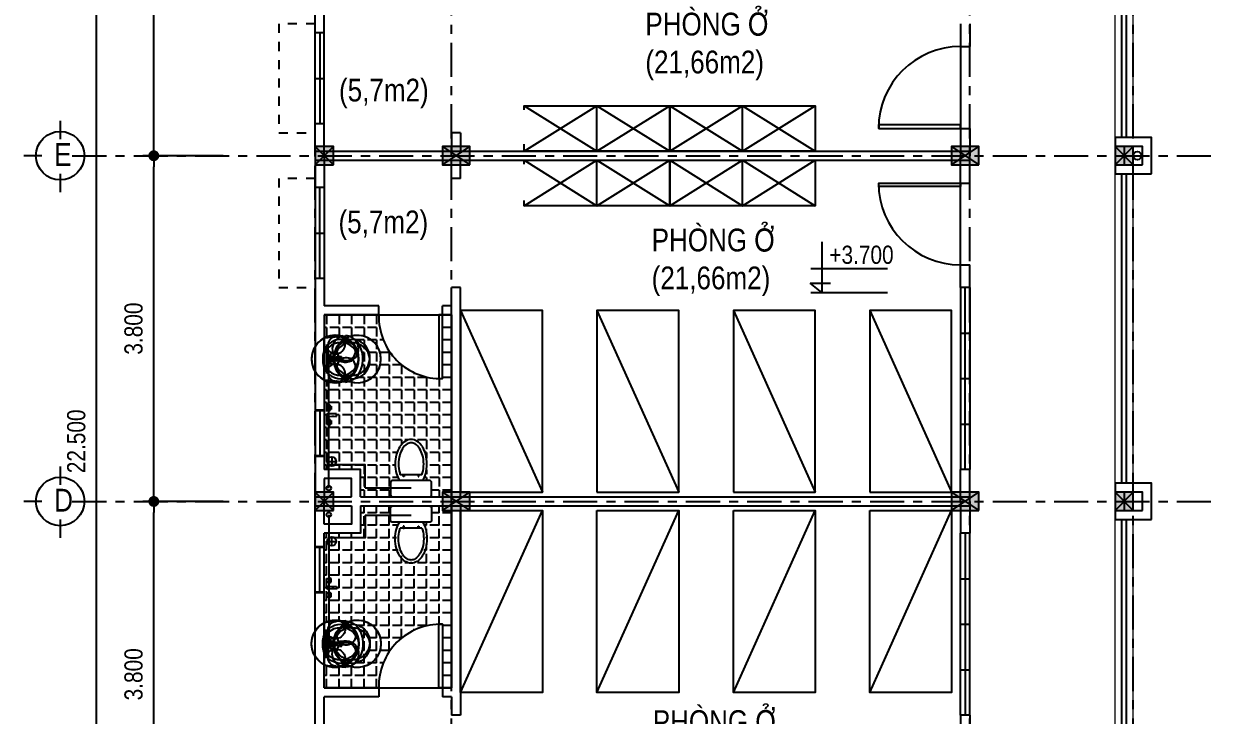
# Model space of a CAD drawing. Header units: millimetres. Extents: x -341 to 79, y 65 to 137.
# Drawn here: x -280.1 to -267.02, y 121.23 to 128.83 of the extents above; entities that cross this region are included whole.
import ezdxf

# ---------------------------------------------------------------- set-up
doc = ezdxf.new("R2010")
doc.units = ezdxf.units.MM
doc.header["$LTSCALE"] = 0.3
doc.header["$MEASUREMENT"] = 0
doc.linetypes.add('ACAD_ISO03W100', pattern=[30, 12, -18])
doc.linetypes.add('CENTER', pattern=[2, 1.25, -0.25, 0.25, -0.25])
doc.layers.get('0').update_dxf_attribs({"linetype": 'CONTINUOUS', "lineweight": 13})
doc.layers.get('DEFPOINTS').update_dxf_attribs({"linetype": 'CONTINUOUS', "lineweight": 13})
for name, color, linetype in [('CHU', 3, 'CONTINUOUS'), ('CHUSO', 141, 'CONTINUOUS'), ('HACTH', 8, 'CONTINUOUS'), ('HATCH', 8, 'CONTINUOUS'), ('KHUNG', 6, 'CONTINUOUS'), ('KT', 8, 'CONTINUOUS'), ('LAYER 1', 1, 'CONTINUOUS'), ('LAYER1', 1, 'CONTINUOUS'), ('LAYER3', 34, 'CONTINUOUS'), ('LAYER4', 114, 'CONTINUOUS'), ('LAYER7', 7, 'CONTINUOUS'), ('LAYER8', 8, 'CONTINUOUS'), ('THIETBI', 25, 'CONTINUOUS')]:
    doc.layers.add(name, color=color, linetype=linetype)
doc.styles.add('ATTR', font='romans.shx', dxfattribs={"width": 0.8, "height": 0.7})
doc.styles.add('HELVE-KT', font='VHELVCN.TTF')
doc.dimstyles.new('1-100', dxfattribs={"dimtxt": 0.2, "dimasz": 0.12, "dimexe": 0.12, "dimexo": 0.2, "dimgap": 0.12, "dimtad": 1, "dimdec": 3, "dimzin": 4, "dimdsep": 46, "dimtxsty": 'HELVE-KT', "dimblk1": 'DOT', "dimblk2": 'DOT', "dimsah": 1, "dimcen": -0.18, "dimadec": 3, "dimazin": 0, "dimtfac": 1, "dimtdec": 3, "dimtmove": 2, "dimatfit": 3, "dimldrblk": 'DOT', "dimfxl": 0, "dimtolj": 1, "dimtzin": 4, "dimarcsym": 0})

# ---------------------------------------------------------------- blocks, each defined once
blk = doc.blocks.new('TOILET')
at = {"layer": 'THIETBI', "linetype": 'Continuous'}
for p, q in [((2.25, 0), (-2.25, 0)), ((-2.5, -0.25), (-2.5, -1.75)), ((2.5, -1.75), (2.5, -0.25)), ((-2.25, -2), (2.25, -2)), ((-1.33, -2.7), (1.33, -2.7)), ((-0.96, -2.48), (-0.96, -2.7)), ((-0.86, -2.48), (-0.96, -2.48)), ((-0.96, -2.7), (-0.86, -2.7)), ((-0.86, -2.7), (-0.86, -2.48)), ((0.86, -2.7), (0.86, -2.48)), ((0.86, -2.48), (0.96, -2.48)), ((0.96, -2.7), (0.86, -2.7)), ((0.96, -2.48), (0.96, -2.7))]:
    blk.add_line(p, q, dxfattribs=at)
for centre, radius, start, end in [((-2.25, -0.25), 0.25, 90, 180), ((2.25, -0.25), 0.25, 0, 90), ((-2.25, -1.75), 0.25, 180, 270), ((2.64, -4.01), 4.58, 164.9269, 180), ((1.34, -3.66), 3.23, 149.0966, 164.9269), ((1.34, -3.66), 2.83, 160.176, 164.9269), ((-1.34, -3.66), 2.83, 15.0731, 19.824), ((-1.34, -3.66), 3.23, 15.0731, 30.9034), ((-2.64, -4.01), 4.58, 360, 15.0731), ((2.25, -1.75), 0.25, 270, 0), ((2.64, -4.01), 4.58, 180, 195.0731), ((2.64, -4.01), 4.18, 164.9269, 180), ((2.64, -4.01), 4.18, 180, 195.0731), ((-2.64, -4.01), 4.18, 0, 15.0731), ((-2.64, -4.01), 4.18, 344.9269, 360), ((-2.64, -4.01), 4.58, 344.9269, 0), ((1.34, -4.36), 3.23, 195.0731, 213.0315), ((1.34, -4.36), 2.83, 195.0731, 213.0315), ((-1.34, -4.36), 2.83, 326.9685, 344.9269), ((-1.34, -4.36), 3.23, 326.9685, 344.9269), ((0.52, -4.9), 2.26, 213.0315, 237.5002), ((0.52, -4.9), 1.86, 213.0315, 237.5002), ((0, -5.71), 1.29, 237.5002, 270), ((0, -5.71), 0.893, 237.5002, 270), ((0, -5.71), 0.893, 270, 302.4998), ((0, -5.71), 1.29, 270, 302.4998), ((-0.52, -4.9), 1.86, 302.4998, 326.9685), ((-0.52, -4.9), 2.26, 302.4998, 326.9685)]:
    blk.add_arc(centre, radius, start, end, dxfattribs=at)
blk = doc.blocks.new('la')
at = {"layer": 'THIETBI', "linetype": 'Continuous'}
for p, q in [((-5933, 607097), (-5955, 607330)), ((-5944, 607224), (-5944, 607230)), ((-5700, 607278), (-5735, 607278)), ((-5710, 607250), (-5715, 607196)), ((-5700, 607309), (-5700, 607252)), ((-5665, 607278), (-5700, 607278)), ((-5685, 607196), (-5690, 607250)), ((-5446, 607330), (-5467, 607097)), ((-5456, 607230), (-5456, 607224)), ((-5467, 607097), (-5933, 607097)), ((-5700, 607139), (-5859, 607139)), ((-5859, 607122), (-5541, 607122)), ((-5759, 607200), (-5715, 607200)), ((-5759, 607183), (-5759, 607200)), ((-5759, 607167), (-5759, 607183)), ((-5700, 607167), (-5759, 607167)), ((-5720, 607192), (-5728, 607192)), ((-5728, 607175), (-5672, 607175)), ((-5726, 607183), (-5717, 607183)), ((-5641, 607167), (-5700, 607167)), ((-5541, 607139), (-5700, 607139)), ((-5685, 607200), (-5641, 607200)), ((-5675, 607183), (-5684, 607183)), ((-5672, 607192), (-5680, 607192)), ((-5641, 607200), (-5641, 607183)), ((-5641, 607183), (-5641, 607167))]:
    blk.add_line(p, q, dxfattribs=at)
for centre, radius in [((-5700, 607278), 21.2), ((-5700, 607278), 17), ((-5743, 607183), 17), ((-5658, 607183), 17)]:
    blk.add_circle(centre, radius, dxfattribs=at)
for centre, radius, start, end in [((-5787, 607339), 103, 150.4377, 180), ((-5744, 607315), 152, 126.1394, 150.4377), ((-5717, 607278), 198, 106.8299, 126.1394), ((-5699, 607218), 261, 90, 106.8299), ((-5699, 607218), 261, 73.1701, 90), ((-5681, 607278), 198, 53.8606, 73.1701), ((-5653, 607315), 152, 29.5623, 53.8606), ((-5611, 607339), 103, 0, 29.5623), ((-5810, 607330), 145, 180, 190.3889), ((-5787, 607339), 103, 180, 209.5623), ((-5744, 607363), 152, 209.5623, 233.8606), ((-5717, 607401), 198, 233.8606, 253.1701), ((-5700, 607232), 20, 59.7473, 120.2527), ((-5681, 607401), 198, 286.8299, 306.1394), ((-5653, 607363), 152, 306.1394, 330.4377), ((-5611, 607339), 103, 330.4377, 0), ((-5859, 607224), 84.9, 180, 270), ((-5859, 607224), 102, 218.2453, 270), ((-5699, 607460), 261, 253.1701, 266.4587), ((-5720, 607196), 4.24, 270, 354.3929), ((-5699, 607460), 261, 273.0264, 286.8299), ((-5680, 607196), 4.24, 185.6071, 270), ((-5541, 607224), 84.9, 270, 0), ((-5541, 607224), 102, 270, 321.7547)]:
    blk.add_arc(centre, radius, start, end, dxfattribs=at)
blk.add_spline([(-5446, 607330), (-5488, 607436), (-5558, 607489), (-5649, 607517), (-5751, 607517), (-5842, 607489), (-5912, 607436), (-5950, 607366), (-5955, 607330)], degree=3, dxfattribs=at)
blk = doc.blocks.new('WALFCT1T')
for p, q in [((-5.5, -1), (-5, -1)), ((-5.5, -2), (-5.5, -1)), ((-2.5, -2), (-5.5, -2)), ((-5, -2), (-5, -2.5)), ((-5, -2.5), (-3, -2.5)), ((-3, -1), (-2.5, -1)), ((-3, -2.5), (-3, -2)), ((-2.5, -1), (-2.5, -2)), ((-1, -0.5), (1, -0.5)), ((0.75, -5.5), (-0.75, -5.5)), ((2.5, -1), (3, -1)), ((2.5, -2), (2.5, -1)), ((5.5, -2), (2.5, -2)), ((3, -2), (3, -2.5)), ((3, -2.5), (5, -2.5)), ((5, -1), (5.5, -1)), ((5, -2.5), (5, -2)), ((5.5, -1), (5.5, -2))]:
    blk.add_line(p, q)
for points in [[(-3, 0), (-3, -1), (-5, -1), (-5, 0)], [(-0.25, -0.5), (-0.25, 0), (0.25, 0), (0.25, -0.5)], [(5, 0), (5, -1), (3, -1), (3, 0)]]:
    blk.add_lwpolyline(points, close=True)
for centre, start, end in [((-13.2658, -3.6195), 351.4554, 14.26943), ((13.2658, -3.6195), 165.7306, 188.5446)]:
    blk.add_arc(centre, 12.6562, start, end)
at = {"style": 'ATTR', "width": 0.8, "flags": 9}
blk.add_attdef('ESTCODE', (0, 0), '', height=0.7, dxfattribs=at)
blk = doc.blocks.new('_DOT')
at = {"color": 0, "linetype": 'ByBlock'}
blk.add_line((-0.5, 0), (-1, 0), dxfattribs=at)
at = {"color": 0, "linetype": 'ByBlock', "const_width": 0.5}
blk.add_lwpolyline([(-0.25, 0, 1), (0.25, 0, 1)], format="xyb", close=True, dxfattribs=at)
blk = doc.blocks.new('*D27')
at = {"layer": 'DEFPOINTS', "color": 0, "lineweight": -2, "ltscale": 5}
for p in [(-278.673, 123.582), (-277.711, 123.582), (-277.711, 119.782)]:
    blk.add_point(p, dxfattribs=at)
at = {"layer": 'LAYER 1', "color": 0, "lineweight": -2, "ltscale": 5}
for p, q in [((-277.911, 123.582), (-278.793, 123.582)), ((-278.673, 119.902), (-278.673, 123.462)), ((-277.911, 119.782), (-278.793, 119.782))]:
    blk.add_line(p, q, dxfattribs=at)
at = {"layer": 'LAYER 1', "color": 0, "lineweight": -2, "ltscale": 5, "xscale": 0.12, "yscale": 0.12, "zscale": 0.12}
for p, rotation in [((-278.673, 123.582), 90), ((-278.673, 119.782), 270)]:
    blk.add_blockref('_DOT', p, dxfattribs=dict(at, rotation=rotation))
at = {"layer": 'LAYER 1', "color": 0, "ltscale": 5, "insert": (-278.895, 121.682), "char_height": 0.2, "attachment_point": 5, "rotation": 90, "style": 'HELVE-KT'}
blk.add_mtext('\\A1;3.800', dxfattribs=at)
blk = doc.blocks.new('*D28')
at = {"layer": 'DEFPOINTS', "color": 0, "lineweight": -2, "ltscale": 5}
for p in [(-278.673, 127.382), (-277.711, 127.382), (-277.711, 123.582)]:
    blk.add_point(p, dxfattribs=at)
at = {"layer": 'LAYER 1', "color": 0, "lineweight": -2, "ltscale": 5}
for p, q in [((-277.911, 127.382), (-278.793, 127.382)), ((-278.673, 123.702), (-278.673, 127.262)), ((-277.911, 123.582), (-278.793, 123.582))]:
    blk.add_line(p, q, dxfattribs=at)
at = {"layer": 'LAYER 1', "color": 0, "lineweight": -2, "ltscale": 5, "xscale": 0.12, "yscale": 0.12, "zscale": 0.12}
for p, rotation in [((-278.673, 127.382), 90), ((-278.673, 123.582), 270)]:
    blk.add_blockref('_DOT', p, dxfattribs=dict(at, rotation=rotation))
at = {"layer": 'LAYER 1', "color": 0, "ltscale": 5, "insert": (-278.895, 125.482), "char_height": 0.2, "attachment_point": 5, "rotation": 90, "style": 'HELVE-KT'}
blk.add_mtext('\\A1;3.800', dxfattribs=at)
blk = doc.blocks.new('*D29')
at = {"layer": 'DEFPOINTS', "color": 0, "lineweight": -2, "ltscale": 5}
for p in [(-278.673, 131.182), (-277.711, 131.182), (-277.711, 127.382)]:
    blk.add_point(p, dxfattribs=at)
at = {"layer": 'LAYER 1', "color": 0, "lineweight": -2, "ltscale": 5}
for p, q in [((-277.911, 131.182), (-278.793, 131.182)), ((-278.673, 127.502), (-278.673, 131.062)), ((-277.911, 127.382), (-278.793, 127.382))]:
    blk.add_line(p, q, dxfattribs=at)
at = {"layer": 'LAYER 1', "color": 0, "lineweight": -2, "ltscale": 5, "xscale": 0.12, "yscale": 0.12, "zscale": 0.12}
for p, rotation in [((-278.673, 131.182), 90), ((-278.673, 127.382), 270)]:
    blk.add_blockref('_DOT', p, dxfattribs=dict(at, rotation=rotation))
at = {"layer": 'LAYER 1', "color": 0, "ltscale": 5, "insert": (-278.895, 129.282), "char_height": 0.2, "attachment_point": 5, "rotation": 90, "style": 'HELVE-KT'}
blk.add_mtext('\\A1;3.800', dxfattribs=at)
blk = doc.blocks.new('*D31')
at = {"layer": 'DEFPOINTS', "color": 0, "lineweight": -2, "ltscale": 5}
for p in [(-279.303, 135.082), (-278.333, 135.082), (-278.333, 112.582)]:
    blk.add_point(p, dxfattribs=at)
at = {"layer": 'LAYER 1', "color": 0, "lineweight": -2, "ltscale": 5}
for p, q in [((-278.533, 135.082), (-279.423, 135.082)), ((-279.303, 112.702), (-279.303, 134.962)), ((-278.533, 112.582), (-279.423, 112.582))]:
    blk.add_line(p, q, dxfattribs=at)
at = {"layer": 'LAYER 1', "color": 0, "lineweight": -2, "ltscale": 5, "xscale": 0.12, "yscale": 0.12, "zscale": 0.12}
for p, rotation in [((-279.303, 135.082), 90), ((-279.303, 112.582), 270)]:
    blk.add_blockref('_DOT', p, dxfattribs=dict(at, rotation=rotation))
at = {"layer": 'LAYER 1', "color": 0, "ltscale": 5, "insert": (-279.525, 124.243), "char_height": 0.2, "attachment_point": 5, "rotation": 90, "style": 'HELVE-KT'}
blk.add_mtext('\\A1;22.500', dxfattribs=at)

msp = doc.modelspace()

# ---------------------------------------------------------------- hatches: boundary and pattern name
at = {"layer": 'LAYER8', "lineweight": -2, "ltscale": 0.08}
h = msp.add_hatch(color=256, dxfattribs=at)
h.paths.add_polyline_path([(-276.7978, 127.3825), (-276.8978, 127.4825), (-276.8978, 127.2825)])
h.paths.add_polyline_path([(-276.7978, 127.3825), (-276.8978, 127.2825), (-276.6978, 127.2825)])
h.paths.add_polyline_path([(-276.6978, 127.4825), (-276.7978, 127.3825), (-276.6978, 127.2825)])
h.paths.add_polyline_path([(-276.6978, 127.4825), (-276.8978, 127.4825), (-276.7978, 127.3825)])
h = msp.add_hatch(color=256, dxfattribs=at)
h.paths.add_polyline_path([(-275.4978, 127.4825), (-275.4978, 127.2825), (-275.3478, 127.3825)])
h.paths.add_polyline_path([(-275.3478, 127.3825), (-275.1978, 127.4825), (-275.4978, 127.4825)])
h.paths.add_polyline_path([(-275.4978, 127.2825), (-275.1978, 127.2825), (-275.3478, 127.3825)])
h.paths.add_polyline_path([(-275.3478, 127.3825), (-275.1978, 127.2825), (-275.1978, 127.4825)])
h = msp.add_hatch(color=256, dxfattribs=at)
h.paths.add_polyline_path([(-269.8978, 127.4825), (-269.8978, 127.2825), (-269.7478, 127.3825)])
h.paths.add_polyline_path([(-269.7478, 127.3825), (-269.5978, 127.4825), (-269.8978, 127.4825)])
h.paths.add_polyline_path([(-269.8978, 127.2825), (-269.5978, 127.2825), (-269.7478, 127.3825)])
h.paths.add_polyline_path([(-269.7478, 127.3825), (-269.5978, 127.2825), (-269.5978, 127.4825)])
h = msp.add_hatch(color=256, dxfattribs=at)
h.paths.add_polyline_path([(-267.9978, 127.3825), (-268.0978, 127.4825), (-268.0978, 127.2825)])
h.paths.add_polyline_path([(-267.9978, 127.3825), (-268.0978, 127.2825), (-267.8978, 127.2825)])
h.paths.add_polyline_path([(-267.8978, 127.4825), (-267.9978, 127.3825), (-267.8978, 127.2825)])
h.paths.add_polyline_path([(-267.8978, 127.4825), (-268.0978, 127.4825), (-267.9978, 127.3825)])
h = msp.add_hatch(color=256, dxfattribs=at)
h.paths.add_polyline_path([(-267.9978, 127.3825), (-268.0978, 127.4825), (-268.0978, 127.2825)])
h.paths.add_polyline_path([(-267.9978, 127.3825), (-268.0978, 127.2825), (-267.8978, 127.2825)])
h.paths.add_polyline_path([(-267.8978, 127.4825), (-267.9978, 127.3825), (-267.8978, 127.2825)])
h.paths.add_polyline_path([(-267.8978, 127.4825), (-268.0978, 127.4825), (-267.9978, 127.3825)])
h = msp.add_hatch(color=256, dxfattribs=at)
h.paths.add_polyline_path([(-276.7978, 123.5825), (-276.8978, 123.6825), (-276.8978, 123.4825)])
h.paths.add_polyline_path([(-276.7978, 123.5825), (-276.8978, 123.4825), (-276.6978, 123.4825)])
h.paths.add_polyline_path([(-276.6978, 123.6825), (-276.7978, 123.5825), (-276.6978, 123.4825)])
h.paths.add_polyline_path([(-276.6978, 123.6825), (-276.8978, 123.6825), (-276.7978, 123.5825)])
h = msp.add_hatch(color=256, dxfattribs=at)
h.paths.add_polyline_path([(-275.4978, 123.6825), (-275.4978, 123.4825), (-275.3478, 123.5825)])
h.paths.add_polyline_path([(-275.3478, 123.5825), (-275.1978, 123.6825), (-275.4978, 123.6825)])
h.paths.add_polyline_path([(-275.4978, 123.4825), (-275.1978, 123.4825), (-275.3478, 123.5825)])
h.paths.add_polyline_path([(-275.3478, 123.5825), (-275.1978, 123.4825), (-275.1978, 123.6825)])
h = msp.add_hatch(color=256, dxfattribs=at)
h.paths.add_polyline_path([(-269.8978, 123.6825), (-269.8978, 123.4825), (-269.7478, 123.5825)])
h.paths.add_polyline_path([(-269.7478, 123.5825), (-269.5978, 123.6825), (-269.8978, 123.6825)])
h.paths.add_polyline_path([(-269.8978, 123.4825), (-269.5978, 123.4825), (-269.7478, 123.5825)])
h.paths.add_polyline_path([(-269.7478, 123.5825), (-269.5978, 123.4825), (-269.5978, 123.6825)])
h = msp.add_hatch(color=256, dxfattribs=at)
h.paths.add_polyline_path([(-267.9978, 123.5825), (-268.0978, 123.6825), (-268.0978, 123.4825)])
h.paths.add_polyline_path([(-267.9978, 123.5825), (-268.0978, 123.4825), (-267.8978, 123.4825)])
h.paths.add_polyline_path([(-267.8978, 123.6825), (-267.9978, 123.5825), (-267.8978, 123.4825)])
h.paths.add_polyline_path([(-267.8978, 123.6825), (-268.0978, 123.6825), (-267.9978, 123.5825)])
h = msp.add_hatch(color=256, dxfattribs=at)
h.paths.add_polyline_path([(-267.9978, 123.5825), (-268.0978, 123.6825), (-268.0978, 123.4825)])
h.paths.add_polyline_path([(-267.9978, 123.5825), (-268.0978, 123.4825), (-267.8978, 123.4825)])
h.paths.add_polyline_path([(-267.8978, 123.6825), (-267.9978, 123.5825), (-267.8978, 123.4825)])
h.paths.add_polyline_path([(-267.8978, 123.6825), (-268.0978, 123.6825), (-267.9978, 123.5825)])
at = {"layer": 'THIETBI', "ltscale": 5}
h = msp.add_hatch(dxfattribs=at)
h.set_pattern_fill('ANGLE', color=256, scale=0.5, angle=90, style=0)
h.set_pattern_definition([(270, (-275.39784, 125.63246), (-0.1375, 8e-18), [0.1, -0.0375]), (180, (-275.39784, 125.63246), (0, 0.1375), [0.1, -0.0375])])
edge = h.paths.add_edge_path()
edge.add_line((-276.3978, 123.6325), (-276.3978, 123.9325))
edge.add_line((-276.3978, 123.9325), (-276.7978, 123.9325))
edge.add_line((-276.7978, 123.9325), (-276.7978, 124.915))
edge.add_line((-276.7978, 124.915), (-276.5645, 124.8938))
edge.add_spline(control_points=[(-276.5645, 124.8938), (-276.5264, 124.9037), (-276.459, 124.9214), (-276.3999, 125.0073), (-276.3724, 125.0987), (-276.3724, 125.1977), (-276.3997, 125.2904), (-276.4528, 125.3618), (-276.5137, 125.399), (-276.5523, 125.402), (-276.5645, 125.4029)], knot_values=[0, 0, 0, 0, 113.8972483, 201.6571891, 297.1289658, 398.6438339, 494.1156106, 581.8755515, 661.0895456, 697.5507014, 697.5507014, 697.5507014, 697.5507014], degree=3, periodic=0)
edge.add_line((-276.5645, 125.4029), (-276.7978, 125.3817))
edge.add_line((-276.7978, 125.3817), (-276.7978, 125.6325))
edge.add_line((-276.7978, 125.6325), (-276.1978, 125.6325))
edge.add_arc((-275.5178, 125.6125), 0.6803, 538.31532, 631.68468)
edge.add_line((-275.4978, 124.9325), (-275.4978, 125.6325))
edge.add_line((-275.4978, 125.6325), (-275.3978, 125.6325))
edge.add_line((-275.3978, 125.6325), (-275.3978, 123.6825))
edge.add_line((-275.3978, 123.6825), (-275.4978, 123.6825))
edge.add_line((-275.4978, 123.6825), (-275.4978, 123.6325))
edge.add_line((-275.4978, 123.6325), (-275.6382, 123.6325))
edge.add_ellipse((-275.6401, 123.655), major_axis=(-0.0159, -0.0159), ratio=1, start_angle=45, end_angle=135)
edge.add_line((-275.6176, 123.655), (-275.6176, 123.79))
edge.add_ellipse((-275.6401, 123.79), major_axis=(-0.0159, -0.0159), ratio=1, start_angle=135, end_angle=225)
edge.add_line((-275.6401, 123.8125), (-275.7132, 123.8125))
edge.add_ellipse((-275.963, 123.962), major_axis=(-0.2059, -0.2059), ratio=1, start_angle=104.09657, end_angle=119.92686)
edge.add_ellipse((-276.08, 123.9935), major_axis=(-0.2915, -0.2915), ratio=1, start_angle=119.92686, end_angle=135)
edge.add_ellipse((-276.08, 123.9935), major_axis=(-0.2915, 0.2915), ratio=1, start_angle=225, end_angle=240.07314)
edge.add_ellipse((-275.963, 124.025), major_axis=(-0.2059, -0.2059), ratio=1, start_angle=150.07314, end_angle=168.03155)
edge.add_ellipse((-275.8892, 124.073), major_axis=(-0.1435, -0.1435), ratio=1, start_angle=168.03155, end_angle=192.50023)
edge.add_ellipse((-275.8426, 124.146), major_axis=(-0.0823, -0.0823), ratio=1, start_angle=192.50023, end_angle=225)
edge.add_ellipse((-275.8426, 124.146), major_axis=(-0.0823, 0.0823), ratio=1, start_angle=315, end_angle=347.49977)
edge.add_ellipse((-275.7961, 124.073), major_axis=(-0.1435, 0.1435), ratio=1, start_angle=347.49977, end_angle=371.96845)
edge.add_ellipse((-275.7222, 124.025), major_axis=(-0.2059, 0.2059), ratio=1, start_angle=11.96845, end_angle=29.92686)
edge.add_ellipse((-275.6053, 123.9935), major_axis=(-0.2915, -0.2915), ratio=1, start_angle=-60.07314, end_angle=-45)
edge.add_ellipse((-275.6053, 123.9935), major_axis=(-0.2915, 0.2915), ratio=1, start_angle=45, end_angle=60.07314)
edge.add_ellipse((-275.7222, 123.962), major_axis=(-0.2059, 0.2059), ratio=1, start_angle=60.07314, end_angle=75.90343)
edge.add_line((-275.972, 123.8125), (-276.0451, 123.8125))
edge.add_ellipse((-276.0451, 123.79), major_axis=(-0.0159, -0.0159), ratio=1, start_angle=225, end_angle=315)
edge.add_line((-276.0676, 123.79), (-276.0676, 123.655))
edge.add_ellipse((-276.0451, 123.655), major_axis=(-0.0159, 0.0159), ratio=1, start_angle=45, end_angle=135)
edge.add_line((-276.0471, 123.6325), (-276.3978, 123.6325))
edge = h.paths.add_edge_path(flags=16)
edge.add_ellipse((-276.7001, 124.7965), major_axis=(-0.179, 0.179), ratio=1, start_angle=120.73057, end_angle=143.5446, ccw=False)
edge.add_line((-276.7625, 124.5512), (-276.7625, 124.5362))
edge.add_line((-276.7625, 124.5362), (-276.7725, 124.5362))
edge.add_line((-276.7725, 124.5362), (-276.7725, 124.5262))
edge.add_line((-276.7725, 124.5262), (-276.7625, 124.5262))
edge.add_line((-276.7625, 124.5262), (-276.7625, 124.5112))
edge.add_ellipse((-276.7001, 124.2659), major_axis=(-0.179, -0.179), ratio=1, start_angle=216.4554, end_angle=239.2694, ccw=False)
edge.add_line((-276.6625, 124.5162), (-276.6625, 124.5462))
h.paths.add_polyline_path([(-276.7225, 124.6312), (-276.7325, 124.6312), (-276.7325, 124.6412), (-276.7525, 124.6412), (-276.7525, 124.6312), (-276.7725, 124.6312), (-276.7725, 124.5912), (-276.7525, 124.5912), (-276.7525, 124.5812), (-276.7325, 124.5812), (-276.7325, 124.5912), (-276.7225, 124.5912)], flags=16)
h.paths.add_polyline_path([(-276.7225, 124.4712), (-276.7325, 124.4712), (-276.7325, 124.4812), (-276.7525, 124.4812), (-276.7525, 124.4712), (-276.7725, 124.4712), (-276.7725, 124.4312), (-276.7525, 124.4312), (-276.7525, 124.4212), (-276.7325, 124.4212), (-276.7325, 124.4312), (-276.7225, 124.4312)], flags=16)
h.paths.add_polyline_path([(-276.7162, 124.0713, 1), (-276.7162, 123.9713, 1)], flags=16)
h = msp.add_hatch(dxfattribs=at)
h.set_pattern_fill('ANGLE', color=256, scale=0.5, angle=90, style=0)
h.set_pattern_definition([(90, (-275.39784, 121.53246), (-0.1375, 8e-18), [0.1, -0.0375]), (180, (-275.39784, 121.53246), (-2e-17, -0.1375), [0.1, -0.0375])])
edge = h.paths.add_edge_path()
edge.add_line((-276.3978, 123.5325), (-276.3978, 123.2325))
edge.add_line((-276.3978, 123.2325), (-276.7978, 123.2325))
edge.add_line((-276.7978, 123.2325), (-276.7978, 122.2499))
edge.add_line((-276.7978, 122.2499), (-276.5645, 122.2711))
edge.add_spline(control_points=[(-276.5645, 122.2711), (-276.5264, 122.2612), (-276.459, 122.2435), (-276.3999, 122.1576), (-276.3724, 122.0662), (-276.3724, 121.9672), (-276.3997, 121.8745), (-276.4528, 121.8031), (-276.5137, 121.7659), (-276.5523, 121.7629), (-276.5645, 121.762)], knot_values=[0, 0, 0, 0, 113.8972483, 201.6571891, 297.1289658, 398.6438339, 494.1156106, 581.8755515, 661.0895456, 697.5507014, 697.5507014, 697.5507014, 697.5507014], degree=3, periodic=0)
edge.add_line((-276.5645, 121.762), (-276.7978, 121.7832))
edge.add_line((-276.7978, 121.7832), (-276.7978, 121.5325))
edge.add_line((-276.7978, 121.5325), (-276.1978, 121.5325))
edge.add_arc((-275.5178, 121.5525), 0.6803, 88.31532, 181.68468, ccw=False)
edge.add_line((-275.4978, 122.2325), (-275.4978, 121.5325))
edge.add_line((-275.4978, 121.5325), (-275.3978, 121.5325))
edge.add_line((-275.3978, 121.5325), (-275.3978, 123.4825))
edge.add_line((-275.3978, 123.4825), (-275.4978, 123.4825))
edge.add_line((-275.4978, 123.4825), (-275.4978, 123.5325))
edge.add_line((-275.4978, 123.5325), (-275.6382, 123.5325))
edge.add_ellipse((-275.6401, 123.51), major_axis=(-0.0159, 0.0159), ratio=1, start_angle=225, end_angle=315, ccw=False)
edge.add_line((-275.6176, 123.51), (-275.6176, 123.375))
edge.add_ellipse((-275.6401, 123.375), major_axis=(-0.0159, 0.0159), ratio=1, start_angle=135, end_angle=225, ccw=False)
edge.add_line((-275.6401, 123.3525), (-275.7132, 123.3525))
edge.add_ellipse((-275.963, 123.2029), major_axis=(-0.2059, 0.2059), ratio=1, start_angle=240.07314, end_angle=255.90343, ccw=False)
edge.add_ellipse((-276.08, 123.1714), major_axis=(-0.2915, 0.2915), ratio=1, start_angle=225, end_angle=240.07314, ccw=False)
edge.add_ellipse((-276.08, 123.1714), major_axis=(-0.2915, -0.2915), ratio=1, start_angle=119.92686, end_angle=135, ccw=False)
edge.add_ellipse((-275.963, 123.1399), major_axis=(-0.2059, 0.2059), ratio=1, start_angle=191.96845, end_angle=209.92686, ccw=False)
edge.add_ellipse((-275.8892, 123.0919), major_axis=(-0.1435, 0.1435), ratio=1, start_angle=167.49977, end_angle=191.96845, ccw=False)
edge.add_ellipse((-275.8426, 123.0189), major_axis=(-0.0823, 0.0823), ratio=1, start_angle=135, end_angle=167.49977, ccw=False)
edge.add_ellipse((-275.8426, 123.0189), major_axis=(-0.0823, -0.0823), ratio=1, start_angle=12.50023, end_angle=45, ccw=False)
edge.add_ellipse((-275.7961, 123.0919), major_axis=(-0.1435, -0.1435), ratio=1, start_angle=-11.96845, end_angle=12.50023, ccw=False)
edge.add_ellipse((-275.7222, 123.1399), major_axis=(-0.2059, -0.2059), ratio=1, start_angle=330.07314, end_angle=348.03155, ccw=False)
edge.add_ellipse((-275.6053, 123.1714), major_axis=(-0.2915, 0.2915), ratio=1, start_angle=405, end_angle=420.07314, ccw=False)
edge.add_ellipse((-275.6053, 123.1714), major_axis=(-0.2915, -0.2915), ratio=1, start_angle=299.92686, end_angle=315, ccw=False)
edge.add_ellipse((-275.7222, 123.2029), major_axis=(-0.2059, -0.2059), ratio=1, start_angle=284.09657, end_angle=299.92686, ccw=False)
edge.add_line((-275.972, 123.3525), (-276.0451, 123.3525))
edge.add_ellipse((-276.0451, 123.375), major_axis=(-0.0159, 0.0159), ratio=1, start_angle=45, end_angle=135, ccw=False)
edge.add_line((-276.0676, 123.375), (-276.0676, 123.51))
edge.add_ellipse((-276.0451, 123.51), major_axis=(-0.0159, -0.0159), ratio=1, start_angle=225, end_angle=315, ccw=False)
edge.add_line((-276.0471, 123.5325), (-276.3978, 123.5325))
edge = h.paths.add_edge_path(flags=16)
edge.add_ellipse((-276.7001, 122.3684), major_axis=(-0.179, -0.179), ratio=1, start_angle=216.4554, end_angle=239.26943)
edge.add_line((-276.7625, 122.6137), (-276.7625, 122.6287))
edge.add_line((-276.7625, 122.6287), (-276.7725, 122.6287))
edge.add_line((-276.7725, 122.6287), (-276.7725, 122.6387))
edge.add_line((-276.7725, 122.6387), (-276.7625, 122.6387))
edge.add_line((-276.7625, 122.6387), (-276.7625, 122.6537))
edge.add_ellipse((-276.7001, 122.899), major_axis=(-0.179, 0.179), ratio=1, start_angle=120.7306, end_angle=143.5446)
edge.add_line((-276.6625, 122.6487), (-276.6625, 122.6187))
h.paths.add_polyline_path([(-276.7225, 122.5337), (-276.7325, 122.5337), (-276.7325, 122.5237), (-276.7525, 122.5237), (-276.7525, 122.5337), (-276.7725, 122.5337), (-276.7725, 122.5737), (-276.7525, 122.5737), (-276.7525, 122.5837), (-276.7325, 122.5837), (-276.7325, 122.5737), (-276.7225, 122.5737)], flags=16)
h.paths.add_polyline_path([(-276.7225, 122.6937), (-276.7325, 122.6937), (-276.7325, 122.6837), (-276.7525, 122.6837), (-276.7525, 122.6937), (-276.7725, 122.6937), (-276.7725, 122.7337), (-276.7525, 122.7337), (-276.7525, 122.7437), (-276.7325, 122.7437), (-276.7325, 122.7337), (-276.7225, 122.7337)], flags=16)
h.paths.add_polyline_path([(-276.7162, 123.0936, -1), (-276.7162, 123.1936, -1)], flags=16)

# ---------------------------------------------------------------- linework, layer by layer
at = {"ltscale": 5}
for p, q in [((-268.0978, 127.5825), (-268.0978, 130.9825)), ((-267.8978, 127.5825), (-267.8978, 130.9825)), ((-268.0978, 123.7825), (-268.0978, 127.1825)), ((-267.8978, 123.7825), (-267.8978, 127.1825)), ((-268.0978, 119.9825), (-268.0978, 123.3825)), ((-267.8978, 119.9825), (-267.8978, 123.3825))]:
    msp.add_line(p, q, dxfattribs=at)
at = {"layer": 'CHU'}
for points in [[(-279.7031, 127.7658), (-279.7031, 127.5658)], [(-279.9031, 127.3825), (-280.1031, 127.3825)], [(-279.5031, 127.3825), (-279.3031, 127.3825)], [(-279.7031, 127.1825), (-279.7031, 126.9825)], [(-279.7031, 123.9658), (-279.7031, 123.7658)], [(-279.9031, 123.5825), (-280.1031, 123.5825)], [(-279.5031, 123.5825), (-279.3031, 123.5825)], [(-279.7031, 123.3825), (-279.7031, 123.1825)]]:
    msp.add_lwpolyline(points, dxfattribs=at)
for centre in [(-279.7031, 127.3825), (-279.7031, 123.5825)]:
    msp.add_circle(centre, 0.2667, dxfattribs=at)
at = {"layer": 'HACTH', "lineweight": -2, "ltscale": 0.08}
for centre in [(-276.7475, 123.7285), (-276.7475, 123.4365)]:
    msp.add_circle(centre, 0.0254, dxfattribs=at)
at = {"layer": 'HATCH', "linetype": 'CENTER'}
for points in [[(-276.8978, 110.6979), (-276.8978, 135.5709)], [(-275.3978, 110.6979), (-275.3978, 135.5709)], [(-269.6978, 110.6979), (-269.6978, 135.5709)], [(-267.8978, 110.6979), (-267.8978, 135.5709)], [(-279.5693, 127.3825), (-267.0191, 127.3825)], [(-279.5693, 123.5825), (-267.0191, 123.5825)]]:
    msp.add_lwpolyline(points, dxfattribs=at)
at = {"layer": 'HATCH', "linetype": 'ACAD_ISO03W100', "ltscale": 0.01}
for points in [[(-276.8978, 128.8325), (-276.8978, 128.8325), (-277.2978, 128.8325), (-277.2978, 127.6325), (-276.8978, 127.6325)], [(-276.8978, 127.1325), (-276.8978, 127.1325), (-277.2978, 127.1325), (-277.2978, 125.9325), (-276.8978, 125.9325)]]:
    msp.add_lwpolyline(points, dxfattribs=at)
at = {"layer": 'KHUNG', "linetype": 'Continuous', "ltscale": 0.08}
for points in [[(-276.7475, 123.7285), (-276.7475, 125.1983)], [(-276.3475, 123.7328), (-276.3475, 123.9828), (-276.7475, 123.9828)], [(-276.3475, 123.7328), (-275.8426, 123.7328)], [(-276.7475, 123.4365), (-276.7475, 121.9666)], [(-276.3475, 123.4321), (-276.3475, 123.1821), (-276.7475, 123.1821)], [(-276.3475, 123.4321), (-275.8426, 123.4321)]]:
    msp.add_lwpolyline(points, dxfattribs=at)
at = {"layer": 'LAYER 1', "ltscale": 5}
for p, q in [((-276.7162, 124.0713), (-276.7162, 123.9713)), ((-276.7662, 124.0213), (-276.6662, 124.0213)), ((-276.7662, 123.1436), (-276.6662, 123.1436)), ((-276.7162, 123.0936), (-276.7162, 123.1936))]:
    msp.add_line(p, q, dxfattribs=at)
for centre, radius in [((-267.8528, 127.3825), 0.045), ((-276.7162, 124.0213), 0.05), ((-276.7162, 123.1436), 0.05)]:
    msp.add_circle(centre, radius, dxfattribs=at)
at = {"layer": 'LAYER1', "linetype": 'Continuous', "ltscale": 0.05}
for points in [[(-271.325, 126.4343), (-271.325, 125.8787)], [(-271.446, 126.1444), (-270.6023, 126.1444)], [(-271.4529, 125.9823), (-271.2298, 125.9823)], [(-271.325, 125.8787), (-271.4529, 125.9823)], [(-271.446, 125.8787), (-270.6023, 125.8787)]]:
    msp.add_lwpolyline(points, dxfattribs=at)
at = {"layer": 'LAYER4', "ltscale": 5}
for p, q in [((-268.0228, 127.5825), (-268.0228, 130.9825)), ((-267.9728, 127.5825), (-267.9728, 130.9825)), ((-268.0228, 123.7825), (-268.0228, 127.1825)), ((-267.9728, 123.7825), (-267.9728, 127.1825)), ((-268.0228, 119.9825), (-268.0228, 123.3825)), ((-267.9728, 119.9825), (-267.9728, 123.3825))]:
    msp.add_line(p, q, dxfattribs=at)
at = {"layer": 'LAYER7', "ltscale": 5, "const_width": 0.03}
for points in [[(-276.7978, 124.5825), (-276.8978, 124.5825)], [(-276.7978, 124.0825), (-276.8978, 124.0825)], [(-276.7978, 123.0825), (-276.8978, 123.0825)], [(-276.7978, 122.5825), (-276.8978, 122.5825)]]:
    msp.add_lwpolyline(points, dxfattribs=at)
at = {"layer": 'LAYER8', "lineweight": -2, "ltscale": 0.08}
for p, q in [((-276.8978, 127.7325), (-276.8978, 128.7325)), ((-276.8478, 128.7325), (-276.8478, 127.7325)), ((-276.7978, 127.7325), (-276.7978, 128.7325)), ((-269.7978, 128.5825), (-269.7978, 127.6825)), ((-276.8978, 128.2325), (-276.7978, 128.2325)), ((-276.8978, 127.2825), (-276.6978, 127.4825)), ((-276.8978, 127.4825), (-276.6978, 127.2825)), ((-275.4978, 127.2825), (-275.1978, 127.4825)), ((-275.4978, 127.4825), (-275.1978, 127.2825)), ((-269.8978, 127.2825), (-269.5978, 127.4825)), ((-269.8978, 127.4825), (-269.5978, 127.2825)), ((-268.0978, 127.2825), (-267.8978, 127.4825)), ((-268.0978, 127.4825), (-267.8978, 127.2825)), ((-268.0978, 127.2825), (-267.8978, 127.4825)), ((-268.0978, 127.4825), (-267.8978, 127.2825)), ((-269.7978, 126.1825), (-269.7978, 127.0825)), ((-276.8978, 127.0325), (-276.8978, 126.0325)), ((-276.8478, 126.0325), (-276.8478, 127.0325)), ((-276.7978, 127.0325), (-276.7978, 126.0325)), ((-276.8978, 126.5325), (-276.7978, 126.5325)), ((-269.7978, 125.9325), (-269.7978, 123.9325)), ((-269.7478, 123.9325), (-269.7478, 125.9325)), ((-269.6978, 125.9325), (-269.6978, 123.9325)), ((-276.1978, 125.6325), (-275.4978, 125.6325)), ((-269.7978, 125.4325), (-269.6978, 125.4325)), ((-269.7978, 124.9325), (-269.6978, 124.9325)), ((-269.7978, 124.4325), (-269.6978, 124.4325)), ((-276.8978, 123.4825), (-276.6978, 123.6825)), ((-276.8978, 123.6825), (-276.6978, 123.4825)), ((-275.4978, 123.4825), (-275.1978, 123.6825)), ((-275.4978, 123.6825), (-275.1978, 123.4825)), ((-269.8978, 123.4825), (-269.5978, 123.6825)), ((-269.8978, 123.6825), (-269.5978, 123.4825)), ((-268.0978, 123.4825), (-267.8978, 123.6825)), ((-268.0978, 123.6825), (-267.8978, 123.4825)), ((-268.0978, 123.4825), (-267.8978, 123.6825)), ((-268.0978, 123.6825), (-267.8978, 123.4825)), ((-269.7978, 121.2325), (-269.7978, 123.2325)), ((-269.7478, 123.2325), (-269.7478, 121.2325)), ((-269.6978, 121.2325), (-269.6978, 123.2325)), ((-269.7978, 122.7325), (-269.6978, 122.7325)), ((-269.7978, 122.2325), (-269.6978, 122.2325)), ((-269.7978, 121.7325), (-269.6978, 121.7325)), ((-276.1978, 121.5325), (-275.4978, 121.5325))]:
    msp.add_line(p, q, dxfattribs=at)
for points in [[(-276.8978, 128.7325), (-276.8978, 131.1825)], [(-276.7978, 128.7325), (-276.7978, 129.0325)], [(-269.7978, 128.8325), (-269.7978, 128.5825)], [(-269.6978, 128.8325), (-269.6978, 128.5825)], [(-276.7978, 128.7325), (-276.8978, 128.7325)], [(-269.7978, 128.5825), (-269.6978, 128.5825)], [(-276.8978, 127.3825), (-276.8978, 127.7325)], [(-276.7978, 127.7325), (-276.8978, 127.7325)], [(-276.7978, 127.3825), (-276.7978, 127.7325)], [(-275.3978, 127.6325), (-275.3978, 127.4325)], [(-275.2978, 127.6325), (-275.3978, 127.6325)], [(-275.2978, 127.6325), (-275.2978, 127.4325)], [(-269.7978, 127.6825), (-269.7978, 127.3825)], [(-269.7978, 127.6825), (-269.6978, 127.6825)], [(-269.6978, 127.6825), (-269.6978, 127.3825)], [(-276.8978, 127.4325), (-269.6978, 127.4325)], [(-276.8978, 127.3825), (-276.8978, 127.0325)], [(-276.8978, 127.3325), (-269.6978, 127.3325)], [(-276.7978, 127.3825), (-276.7978, 127.0325)], [(-275.3978, 127.1325), (-275.3978, 127.3325)], [(-275.2978, 127.1325), (-275.2978, 127.3325)], [(-269.7978, 127.0825), (-269.7978, 127.3825)], [(-269.6978, 127.0825), (-269.6978, 127.3825)], [(-275.2978, 127.1325), (-275.3978, 127.1325)], [(-269.7978, 127.0825), (-269.6978, 127.0825)], [(-276.7978, 127.0325), (-276.8978, 127.0325)], [(-269.7978, 125.9325), (-269.7978, 126.1825)], [(-269.7978, 126.1825), (-269.6978, 126.1825)], [(-269.6978, 125.9325), (-269.6978, 126.1825)], [(-276.8978, 126.0325), (-276.8978, 123.5825)], [(-276.7978, 126.0325), (-276.8978, 126.0325)], [(-276.7978, 126.0325), (-276.7978, 125.7325)], [(-275.3978, 125.7325), (-275.3978, 125.9325)], [(-275.2978, 125.9325), (-275.3978, 125.9325)], [(-275.2978, 125.7325), (-275.2978, 125.9325)], [(-269.6978, 125.9325), (-269.7978, 125.9325)], [(-276.1978, 125.7325), (-276.7978, 125.7325)], [(-276.1978, 125.7325), (-276.7978, 125.7325)], [(-276.1978, 125.6325), (-276.7978, 125.6325)], [(-276.7978, 125.6325), (-276.1978, 125.6325)], [(-276.7978, 125.6325), (-276.7978, 123.9325)], [(-276.1978, 125.6325), (-276.1978, 125.7325)], [(-275.3978, 125.7325), (-275.4978, 125.7325)], [(-275.3978, 125.7325), (-275.4978, 125.7325)], [(-275.4978, 125.6325), (-275.4978, 125.7325)], [(-275.3978, 125.6325), (-275.4978, 125.6325)], [(-275.4978, 125.6325), (-275.3978, 125.6325)], [(-275.2978, 123.6325), (-275.2978, 125.7325)], [(-276.8978, 124.5825), (-276.8978, 124.0825)], [(-276.8478, 124.5825), (-276.8478, 124.0825)], [(-276.7978, 124.5825), (-276.7978, 124.0825)], [(-276.3978, 123.6325), (-276.3978, 123.9325), (-276.7978, 123.9325)], [(-269.7978, 123.5825), (-269.7978, 123.9325)], [(-269.6978, 123.9325), (-269.7978, 123.9325)], [(-269.6978, 123.5825), (-269.6978, 123.9325)], [(-276.4978, 123.6325), (-276.4978, 123.8325), (-276.7978, 123.8325)], [(-276.7978, 123.8325), (-276.7978, 123.5825)], [(-276.8978, 123.6325), (-276.4978, 123.6325)], [(-276.8978, 121.1325), (-276.8978, 123.5825)], [(-276.8978, 123.5325), (-276.4978, 123.5325)], [(-276.7978, 123.3325), (-276.7978, 123.5825)], [(-276.4978, 123.5325), (-276.4978, 123.3325), (-276.7978, 123.3325)], [(-276.3978, 123.5325), (-276.3978, 123.2325), (-276.7978, 123.2325)], [(-276.3978, 123.6325), (-269.6978, 123.6325)], [(-276.3978, 123.5325), (-269.6978, 123.5325)], [(-275.2978, 123.5325), (-275.2978, 121.4325)], [(-269.7978, 123.5825), (-269.7978, 123.2325)], [(-269.6978, 123.5825), (-269.6978, 123.2325)], [(-276.7978, 121.5325), (-276.7978, 123.2325)], [(-269.6978, 123.2325), (-269.7978, 123.2325)], [(-276.8978, 122.5825), (-276.8978, 123.0825)], [(-276.8478, 122.5825), (-276.8478, 123.0825)], [(-276.7978, 122.5825), (-276.7978, 123.0825)], [(-276.1978, 121.5325), (-276.7978, 121.5325)], [(-276.7978, 121.5325), (-276.1978, 121.5325)], [(-276.1978, 121.4325), (-276.7978, 121.4325)], [(-276.1978, 121.4325), (-276.7978, 121.4325)], [(-276.7978, 121.1325), (-276.7978, 121.4325)], [(-276.1978, 121.5325), (-276.1978, 121.4325)], [(-275.3978, 121.5325), (-275.4978, 121.5325)], [(-275.4978, 121.5325), (-275.3978, 121.5325)], [(-275.4978, 121.5325), (-275.4978, 121.4325)], [(-275.3978, 121.4325), (-275.4978, 121.4325)], [(-275.3978, 121.4325), (-275.4978, 121.4325)], [(-275.3978, 121.4325), (-275.3978, 121.2325)], [(-275.2978, 121.4325), (-275.2978, 121.2325)], [(-275.2978, 121.2325), (-275.3978, 121.2325)], [(-269.7978, 121.2325), (-269.7978, 120.9825)], [(-269.6978, 121.2325), (-269.7978, 121.2325)], [(-269.6978, 121.2325), (-269.6978, 120.9825)]]:
    msp.add_lwpolyline(points, dxfattribs=at)
for points in [[(-269.7978, 127.6825), (-269.7978, 127.7225), (-270.6978, 127.7225), (-270.6978, 127.6825)], [(-267.6978, 127.1825), (-267.6978, 127.5825), (-268.0978, 127.5825), (-268.0978, 127.1825)], [(-276.6978, 127.2825), (-276.6978, 127.4825), (-276.8978, 127.4825), (-276.8978, 127.2825)], [(-275.1978, 127.2825), (-275.1978, 127.4825), (-275.4978, 127.4825), (-275.4978, 127.2825)], [(-269.5978, 127.2825), (-269.5978, 127.4825), (-269.8978, 127.4825), (-269.8978, 127.2825)], [(-267.8978, 127.2825), (-267.8978, 127.4825), (-268.0978, 127.4825), (-268.0978, 127.2825)], [(-267.8978, 127.2825), (-267.8978, 127.4825), (-268.0978, 127.4825), (-268.0978, 127.2825)], [(-267.7978, 127.2825), (-267.7978, 127.4825), (-267.9978, 127.4825), (-267.9978, 127.2825)], [(-269.7978, 127.0825), (-269.7978, 127.0425), (-270.6978, 127.0425), (-270.6978, 127.0825)], [(-275.4978, 125.6325), (-275.5378, 125.6325), (-275.5378, 124.9325), (-275.4978, 124.9325)], [(-275.3978, 123.6325), (-275.3978, 125.6325), (-275.3978, 125.6325), (-275.3978, 123.6325)], [(-267.6978, 123.3825), (-267.6978, 123.7825), (-268.0978, 123.7825), (-268.0978, 123.3825)], [(-276.6978, 123.4825), (-276.6978, 123.6825), (-276.8978, 123.6825), (-276.8978, 123.4825)], [(-275.1978, 123.4825), (-275.1978, 123.6825), (-275.4978, 123.6825), (-275.4978, 123.4825)], [(-269.5978, 123.4825), (-269.5978, 123.6825), (-269.8978, 123.6825), (-269.8978, 123.4825)], [(-267.8978, 123.4825), (-267.8978, 123.6825), (-268.0978, 123.6825), (-268.0978, 123.4825)], [(-267.8978, 123.4825), (-267.8978, 123.6825), (-268.0978, 123.6825), (-268.0978, 123.4825)], [(-267.7978, 123.4825), (-267.7978, 123.6825), (-267.9978, 123.6825), (-267.9978, 123.4825)], [(-275.3978, 123.5325), (-275.3978, 121.5325), (-275.3978, 121.5325), (-275.3978, 123.5325)], [(-275.4978, 121.5325), (-275.5378, 121.5325), (-275.5378, 122.2325), (-275.4978, 122.2325)]]:
    msp.add_lwpolyline(points, close=True, dxfattribs=at)
for centre, radius, start, end in [((-269.7978, 127.6785), 0.9039, 90, 179.74741), ((-269.7978, 127.0864), 0.9039, 180.25259, 270), ((-275.5178, 125.6125), 0.6803, 178.31532, 271.68468), ((-275.5178, 121.5525), 0.6803, 88.31532, 181.68468)]:
    msp.add_arc(centre, radius, start, end, dxfattribs=at)
at = {"layer": 'THIETBI', "ltscale": 5}
for p, q in [((-274.5978, 127.4325), (-273.7978, 127.9325)), ((-274.5978, 127.9325), (-273.7978, 127.4325)), ((-273.7978, 127.4325), (-272.9978, 127.9325)), ((-273.7978, 127.9325), (-272.9978, 127.4325)), ((-272.9978, 127.4325), (-272.1978, 127.9325)), ((-272.9978, 127.9325), (-272.1978, 127.4325)), ((-272.1978, 127.4325), (-271.3978, 127.9325)), ((-272.1978, 127.9325), (-271.3978, 127.4325)), ((-274.5978, 126.8325), (-273.7978, 127.3325)), ((-274.5978, 127.3325), (-273.7978, 126.8325)), ((-273.7978, 126.8325), (-272.9978, 127.3325)), ((-273.7978, 127.3325), (-272.9978, 126.8325)), ((-272.9978, 126.8325), (-272.1978, 127.3325)), ((-272.9978, 127.3325), (-272.1978, 126.8325)), ((-272.1978, 126.8325), (-271.3978, 127.3325)), ((-272.1978, 127.3325), (-271.3978, 126.8325)), ((-275.2978, 125.6825), (-274.3978, 123.6825)), ((-273.7978, 125.6825), (-272.8978, 123.6825)), ((-272.2978, 125.6825), (-271.3978, 123.6825)), ((-270.7978, 125.6825), (-269.8978, 123.6825)), ((-275.2978, 121.4825), (-274.3978, 123.4825)), ((-273.7978, 121.4825), (-272.8978, 123.4825)), ((-272.2978, 121.4825), (-271.3978, 123.4825)), ((-270.7978, 121.4825), (-269.8978, 123.4825))]:
    msp.add_line(p, q, dxfattribs=at)
for points in [[(-274.5978, 127.8852), (-274.5978, 127.9325), (-272.9978, 127.9325), (-272.9978, 127.4325), (-274.5978, 127.4325), (-274.5978, 127.5106)], [(-273.7978, 127.4325), (-273.7978, 127.9325)], [(-272.1978, 127.4325), (-272.1978, 127.9325)], [(-274.5978, 127.2883), (-274.5978, 127.3325), (-272.9978, 127.3325), (-272.9978, 126.8325), (-274.5978, 126.8325), (-274.5978, 126.89)], [(-273.7978, 126.8325), (-273.7978, 127.3325)], [(-272.1978, 126.8325), (-272.1978, 127.3325)]]:
    msp.add_lwpolyline(points, dxfattribs=at)
for points in [[(-272.9978, 127.4325), (-272.9978, 127.9325), (-271.3978, 127.9325), (-271.3978, 127.4325)], [(-272.9978, 126.8325), (-272.9978, 127.3325), (-271.3978, 127.3325), (-271.3978, 126.8325)], [(-275.2978, 123.6825), (-274.3978, 123.6825), (-274.3978, 125.6825), (-275.2978, 125.6825)], [(-273.7978, 123.6825), (-272.8978, 123.6825), (-272.8978, 125.6825), (-273.7978, 125.6825)], [(-272.2978, 123.6825), (-271.3978, 123.6825), (-271.3978, 125.6825), (-272.2978, 125.6825)], [(-270.7978, 123.6825), (-269.8978, 123.6825), (-269.8978, 125.6825), (-270.7978, 125.6825)], [(-275.2978, 123.4825), (-274.3978, 123.4825), (-274.3978, 121.4825), (-275.2978, 121.4825)], [(-273.7978, 123.4825), (-272.8978, 123.4825), (-272.8978, 121.4825), (-273.7978, 121.4825)], [(-272.2978, 123.4825), (-271.3978, 123.4825), (-271.3978, 121.4825), (-272.2978, 121.4825)], [(-270.7978, 123.4825), (-269.8978, 123.4825), (-269.8978, 121.4825), (-270.7978, 121.4825)]]:
    msp.add_lwpolyline(points, close=True, dxfattribs=at)

# ---------------------------------------------------------------- block references
at = {"layer": 'CHUSO', "linetype": 'Continuous', "xscale": 0.09000000002561137, "yscale": 0.09000000002561137, "zscale": 0.09, "rotation": 180}
msp.add_blockref('TOILET', (-275.8426, 123.6325), dxfattribs=at)
at = {"layer": 'CHUSO', "linetype": 'Continuous', "xscale": -0.09000000002561137, "yscale": 0.09000000002561137, "zscale": 0.09}
msp.add_blockref('TOILET', (-275.8426, 123.5325), dxfattribs=at)
at = {"layer": 'KT', "yscale": 0.0009999999310821295, "zscale": 0.001, "rotation": 270}
for p, xscale in [((-883.8948, 119.4482), 0.0009999999892897904), ((-883.8948, 127.7167), -0.0009999999892897904)]:
    msp.add_blockref('la', p, dxfattribs=dict(at, xscale=xscale))
at = {"layer": 'LAYER3', "linetype": 'Continuous', "ltscale": 0.4, "yscale": 0.02000000001862645, "zscale": 0.02, "rotation": 90}
for p, xscale in [((-276.7725, 124.5312), -0.02000000001862645), ((-276.7725, 122.6337), 0.02000000001862645)]:
    msp.add_blockref('WALFCT1T', p, dxfattribs=dict(at, xscale=xscale))

# ---------------------------------------------------------------- texts
at = {"layer": 'LAYER1', "linetype": 'Continuous', "ltscale": 0.05, "attachment_point": 1, "style": 'HELVE-KT'}
for s, insert, char_height, width in [('PHOØNG ÔÛ \\P(21,66m2)', (-273.2658, 128.9542), 0.25, 17.4622), ('\\P(5,7m2)', (-276.6355, 128.6455), 0.25, 17.4622), ('E', (-279.7682, 127.521), 0.25, 13.097333), ('\\P(5,7m2)', (-276.641, 127.1963), 0.25, 17.4622), ('PHOØNG ÔÛ \\P(21,66m2)', (-273.1963, 126.5808), 0.25, 17.4622), ('+3.700', (-271.2417, 126.3938), 0.2, 15.184522), ('D', (-279.7682, 123.721), 0.25, 13.097333), ('PHOØNG ÔÛ \\P(21,66m2)', (-273.1843, 121.287), 0.25, 17.4622)]:
    msp.add_mtext(s, dxfattribs=dict(at, insert=insert, char_height=char_height, width=width))

# ---------------------------------------------------------------- dimensions: what is measured, and where the dimension line sits
at = {"layer": 'LAYER 1', "ltscale": 5}
dim = msp.add_linear_dim(base=(-279.3031, 135.0825), p1=(-278.3331, 112.5825), p2=(-278.3331, 135.0825), angle=90, dimstyle='1-100', dxfattribs=at)
dim.commit()
dim.dimension.update_dxf_attribs({"geometry": '*D31', "text_midpoint": (-279.5252, 124.2435), "dimtype": 160})
for base, p1, p2, picture, middle in [((-278.6729, 131.1825), (-277.7111, 127.3825), (-277.7111, 131.1825), '*D29', (-278.895, 129.2825)), ((-278.6729, 127.3825), (-277.7111, 123.5825), (-277.7111, 127.3825), '*D28', (-278.895, 125.4825)), ((-278.6729, 123.5825), (-277.7111, 119.7825), (-277.7111, 123.5825), '*D27', (-278.895, 121.6825))]:
    dim = msp.add_linear_dim(base=base, p1=p1, p2=p2, angle=90, dimstyle='1-100', dxfattribs=at)
    dim.commit()
    dim.dimension.update_dxf_attribs({"geometry": picture, "text_midpoint": middle})

doc.saveas('drawing.dxf')
